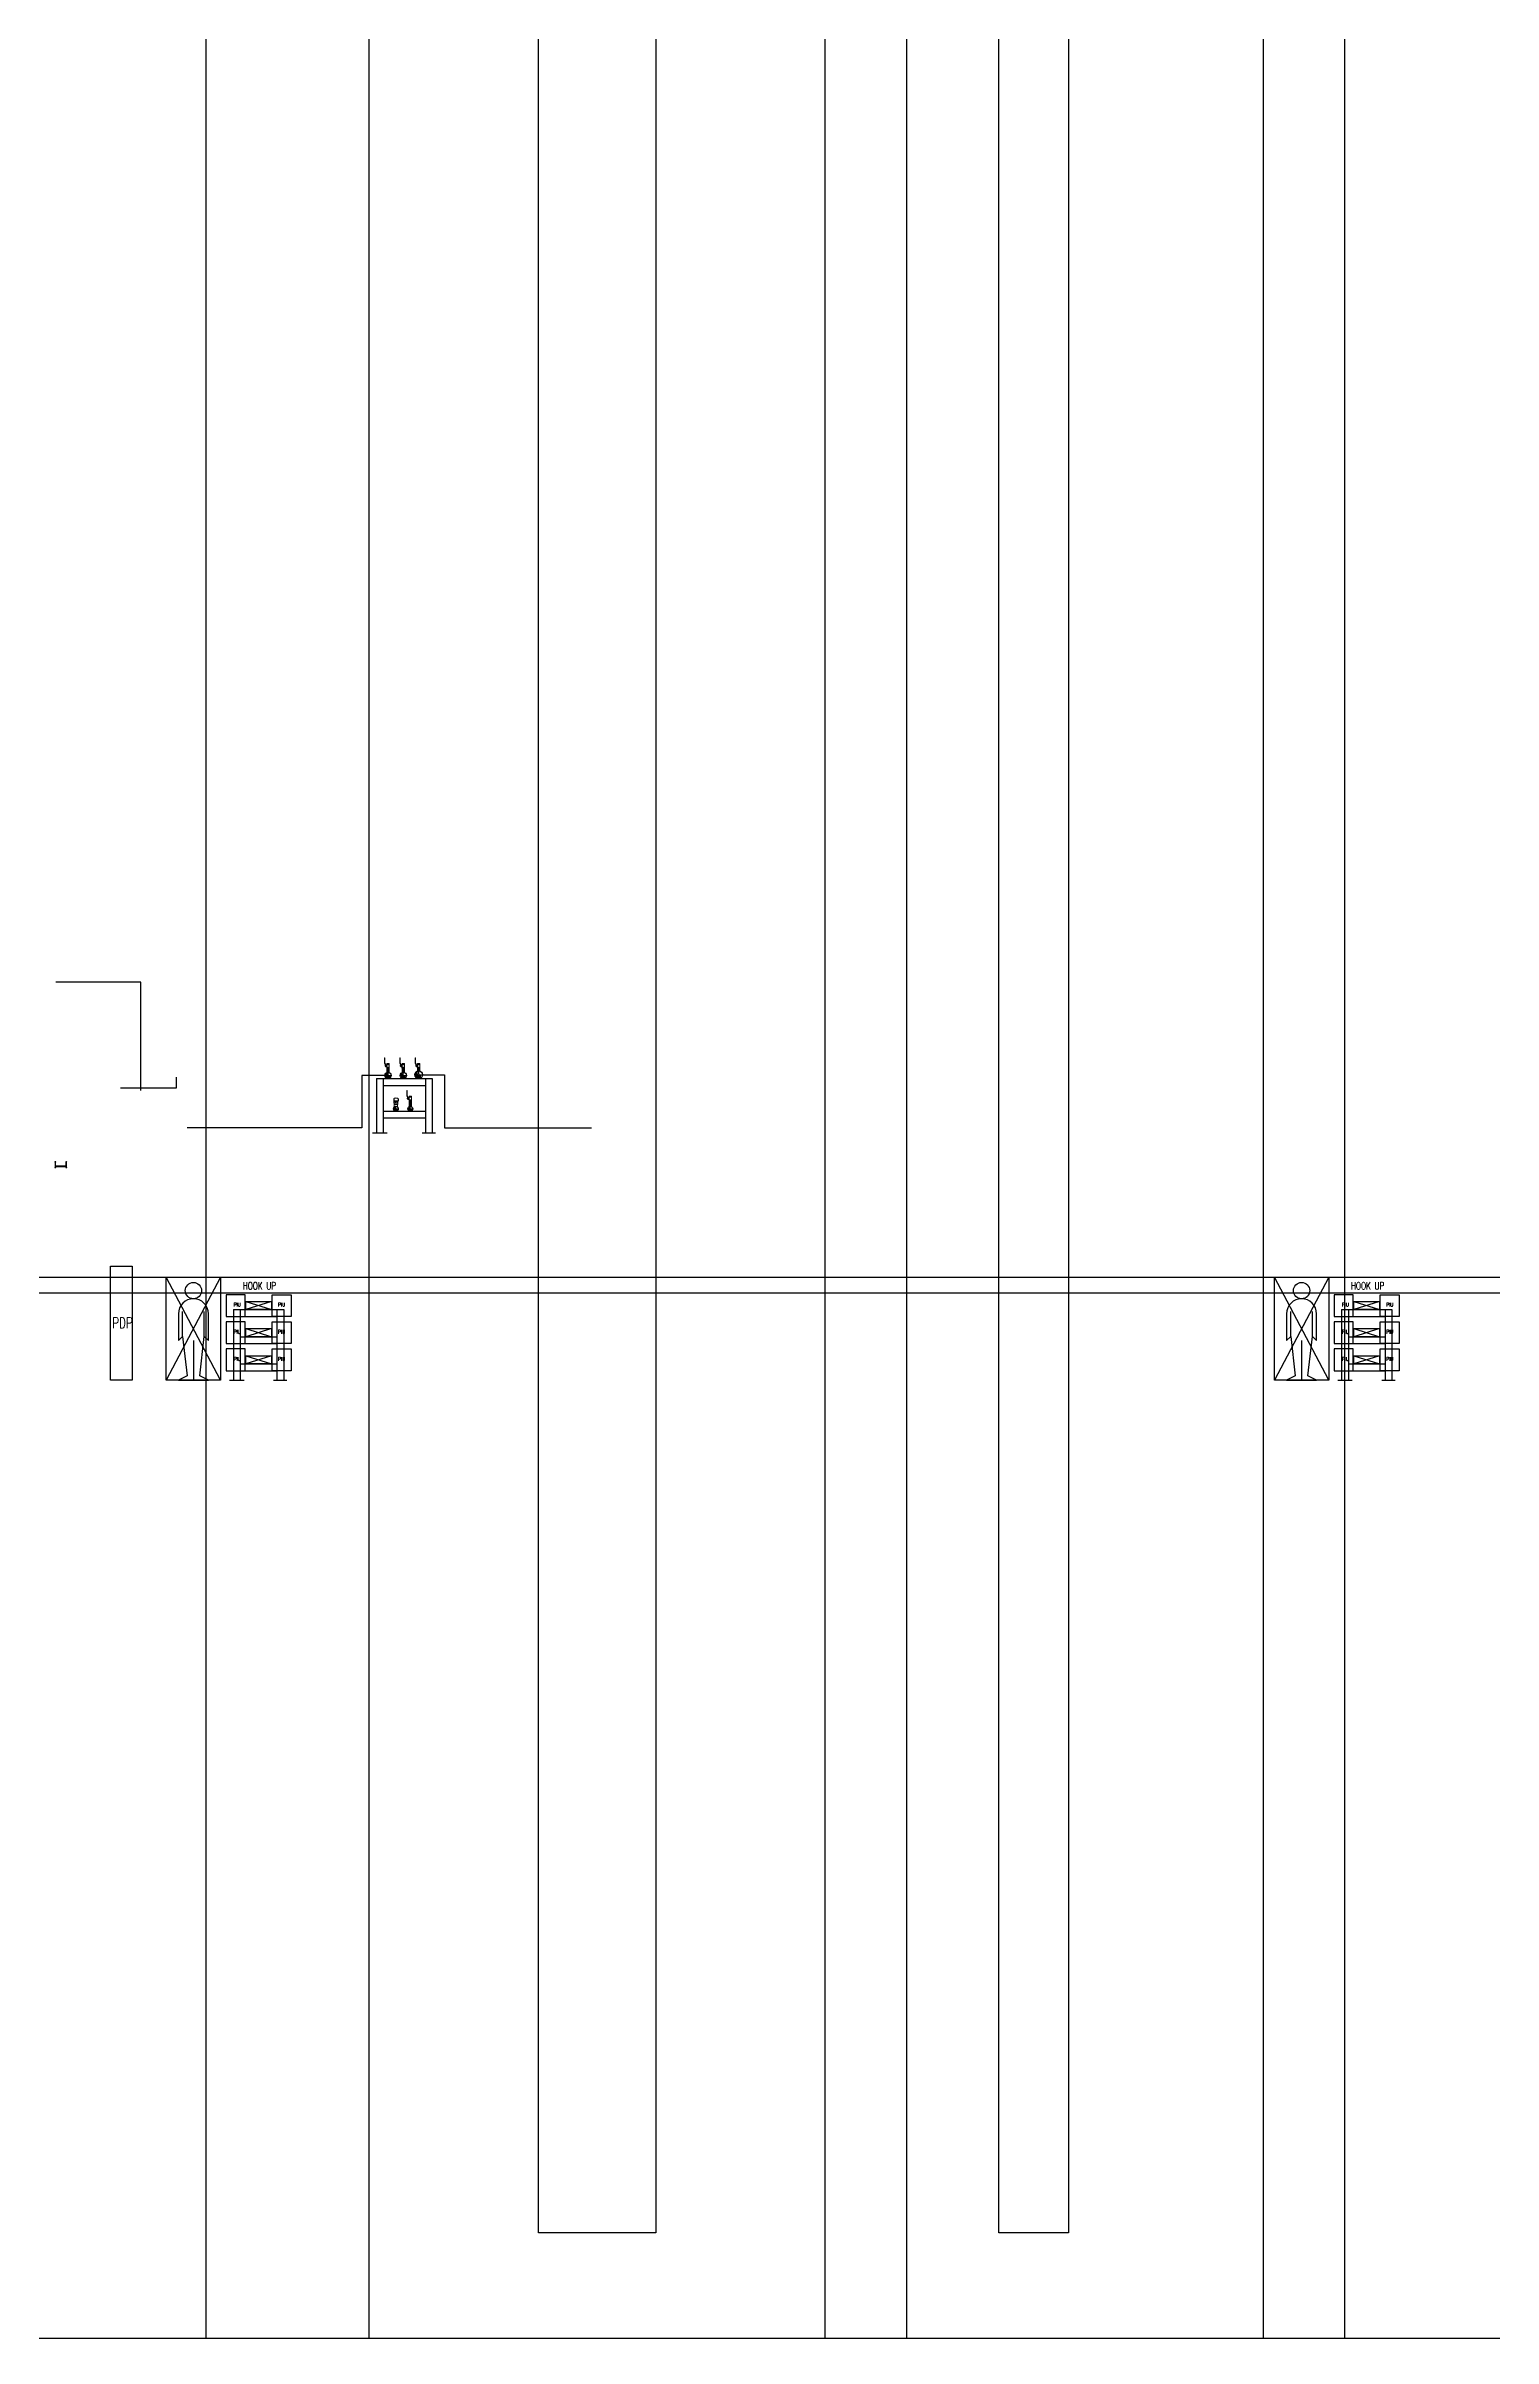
# Model space of a CAD drawing. Header units: millimetres. Extents: x -192235 to 515711, y 45168 to 947868.
# Drawn here: x 143208 to 169852, y 488080 to 530280 of the extents above; entities that cross this region are included whole.
import ezdxf

# ---------------------------------------------------------------- set-up
doc = ezdxf.new("R2010")
doc.units = ezdxf.units.MM
doc.header["$LTSCALE"] = 1000
for name, pattern in [('CENTER', [50.800000000000004, 31.75, -6.35, 6.35, -6.35]), ('CENTER2', [1.125, 0.75, -0.125, 0.125, -0.125]), ('HIDDEN', [0.375, 0.25, -0.125])]:
    doc.linetypes.add(name, pattern=pattern)
for name, color, linetype in [('0-tool', 1, 'Continuous'), ('E-BWY-EQPM-N4', 40, 'Continuous'), ('E-XTR', 4, 'Continuous'), ('U-CDA', 4, 'Continuous'), ('U-CENTER', 1, 'CENTER2'), ('U-DIM', 2, 'Continuous'), ('U-ELE', 2, 'Continuous'), ('U-TXT', 3, 'Continuous'), ('u-vavlve', 3, 'HIDDEN')]:
    doc.layers.add(name, color=color, linetype=linetype)
doc.styles.add('dim-txt', font='simplex.shx', dxfattribs={"width": 0.8})

# ---------------------------------------------------------------- blocks, each defined once
blk = doc.blocks.new('*U3')
for p, q in [((-1, 9.659999999999854), (-1, 9.5)), ((-1, 9.5), (-0.7599999999947613, 9.5)), ((-0.1199999999953434, 0.2999999999992724), (-1, 0.2999999999992724)), ((-1, 0.2999999999992724), (-1, 0)), ((-1, 0), (1, 0)), ((-0.7599999999947613, 9.5), (-0.7599999999947613, 9.659999999999854)), ((0.6600000000034925, 10), (-0.6599999999962165, 10)), ((-0.6599999999962165, 9.7599999999984), (-0.1199999999953434, 9.7599999999984)), ((-0.1199999999953434, 9.7599999999984), (-0.1199999999953434, 0.2999999999992724)), ((0.1200000000026193, 2.540000000000873), (0.1200000000026193, 9.7599999999984)), ((0.1200000000026193, 9.7599999999984), (0.6600000000034925, 9.7599999999984)), ((0.1200000000026193, 1.840000000000146), (19.88000000000466, 1.840000000000146)), ((0.1200000000026193, 0.2999999999992724), (0.1200000000026193, 1.840000000000146)), ((1, 0.2999999999992724), (0.1200000000026193, 0.2999999999992724)), ((19.38000000000466, 2.040000000000873), (0.6200000000026193, 2.040000000000873)), ((0.7600000000020373, 9.659999999999854), (0.7600000000020373, 9.5)), ((0.7600000000020373, 9.5), (1, 9.5)), ((1, 9.5), (1, 9.659999999999854)), ((1, 0), (1, 0.2999999999992724)), ((19, 9.659999999999854), (19, 9.5)), ((19, 9.5), (19.24000000000524, 9.5)), ((19.88000000000466, 0.2999999999992724), (19, 0.2999999999992724)), ((19, 0.2999999999992724), (19, 0)), ((19, 0), (21, 0)), ((19.24000000000524, 9.5), (19.24000000000524, 9.659999999999854)), ((20.66000000000349, 10), (19.34000000000378, 10)), ((19.34000000000378, 9.7599999999984), (19.88000000000466, 9.7599999999984)), ((19.88000000000466, 9.7599999999984), (19.88000000000466, 2.540000000000873)), ((19.88000000000466, 1.840000000000146), (19.88000000000466, 0.2999999999992724)), ((20.12000000000262, 0.2999999999992724), (20.12000000000262, 9.7599999999984)), ((20.12000000000262, 9.7599999999984), (20.66000000000349, 9.7599999999984)), ((21, 0.2999999999992724), (20.12000000000262, 0.2999999999992724)), ((20.76000000000204, 9.659999999999854), (20.76000000000204, 9.5)), ((20.76000000000204, 9.5), (21, 9.5)), ((21, 9.5), (21.00000000000728, 9.659999999999854)), ((21, 0), (21, 0.2999999999992724))]:
    blk.add_line(p, q)
for centre, radius, start, end in [((-0.6599999999980355, 9.659999999998035), 0.3400000000019645, 89.99999999969347, 179.9999999996935), ((-0.6599999999962165, 9.659999999999854), 0.09999999999854481, 90, 180), ((0.6200000000026182, 2.540000000000872), 0.4999999999999991, 179.9999999999999, 270.0000000000001), ((0.6600000000021493, 9.66000000000215), 0.3399999999978507, 359.9999999996132, 89.99999999977366), ((0.6600000000036323, 9.659999999999995), 0.09999999999840448, 359.9999999999196, 90.00000000008016), ((19.34000000000196, 9.659999999998035), 0.3400000000019645, 89.99999999969347, 179.9999999996935), ((19.34000000000378, 9.659999999999854), 0.09999999999854481, 90, 180), ((19.38000000000466, 2.540000000000874), 0.5, 270, 359.9999999999999), ((20.66000000000579, 9.659999999998512), 0.3400000000014884, 2.26305820157731e-10, 90.00000000038676), ((20.66000000000363, 9.659999999999995), 0.09999999999840448, 359.9999999999196, 90.00000000008039)]:
    blk.add_arc(centre, radius, start, end)
blk = doc.blocks.new('*U412')
h = blk.add_hatch()
h.set_pattern_fill('ANSI31', color=1, scale=8.889999999999999, style=0)
h.set_pattern_definition([(45, (0, 0), (-0.7857724105935509, 0.7857724105935511), [])])
h.paths.add_polyline_path([(8.881784197001252e-16, 4.444999999999999, 0.4142135623730951), (-4.444999999999999, 0, 0.4142135623730949), (-8.881784197001252e-16, -4.444999999999999, 1), (0, -1.110223024625157e-16, -1)])
blk.add_circle((0, 0), 4.444999999999999)
at = {"color": 1}
for centre, start, end in [((1.360888755552496e-16, 2.2225), 90, 270), ((1.360888755552496e-16, -2.2225), 270, 90)]:
    blk.add_arc(centre, 2.2225, start, end, dxfattribs=at)
at = {"layer": 'U-CENTER'}
for p, q in [((-0.8890000000000001, 0), (-4.889500000000001, 0)), ((-0.4445000000000001, 0), (0.4445000000000001, 0)), ((0, 0.8890000000000001), (0, 4.889500000000001)), ((0, -0.4445000000000001), (0, 0.4445000000000001)), ((0.8890000000000001, 0), (4.889500000000001, 0)), ((0, -0.8890000000000001), (0, -4.889500000000001))]:
    blk.add_line(p, q, dxfattribs=at)
blk = doc.blocks.new('*U414')
h = blk.add_hatch()
h.set_pattern_fill('ANSI31', color=1, scale=11.43, style=0)
h.set_pattern_definition([(45, (0, 0), (-1.01027881362028, 1.01027881362028), [])])
h.paths.add_polyline_path([(1.77635683940025e-15, 5.714999999999999, 0.4142135623730951), (-5.714999999999999, 0, 0.4142135623730951), (-8.881784197001252e-16, -5.714999999999999, 1), (0, -2.220446049250313e-16, -1)])
blk.add_circle((0, 0), 5.714999999999999)
at = {"color": 1}
for centre, start, end in [((1.749714114281781e-16, 2.857499999999999), 90, 270), ((1.749714114281781e-16, -2.857499999999999), 270, 90)]:
    blk.add_arc(centre, 2.857499999999999, start, end, dxfattribs=at)
at = {"layer": 'U-CENTER'}
for p, q in [((-1.143, 0), (-6.286500000000001, 0)), ((-0.5715, 0), (0.5715, 0)), ((0, 1.143), (0, 6.286500000000001)), ((0, -0.5715), (0, 0.5715)), ((1.143, 0), (6.286500000000001, 0)), ((0, -1.143), (0, -6.286500000000001))]:
    blk.add_line(p, q, dxfattribs=at)
blk = doc.blocks.new('*U26')
h = blk.add_hatch()
h.set_pattern_fill('ANSI31', color=1, scale=14.13, style=0)
h.set_pattern_definition([(45, (0, 0), (-1.248927352270739, 1.24892735227074), [])])
h.paths.add_polyline_path([(1.77635683940025e-15, 7.064999999999999, 0.4142135623730951), (-7.064999999999999, 0, 0.4142135623730949), (-1.77635683940025e-15, -7.064999999999998, 1), (0, -3.33066907387547e-16, -1)])
blk.add_circle((0, 0), 7.064999999999999)
at = {"color": 1}
for centre, start, end in [((2.163032408994012e-16, 3.532499999999999), 90, 270), ((2.163032408994012e-16, -3.532499999999999), 270, 90)]:
    blk.add_arc(centre, 3.532499999999999, start, end, dxfattribs=at)
at = {"layer": 'U-CENTER'}
for p, q in [((-1.413, 0), (-7.771500000000001, 0)), ((-0.7065, 0), (0.7065, 0)), ((0, 1.413), (0, 7.771500000000001)), ((0, -0.7065), (0, 0.7065)), ((1.413, 0), (7.771500000000001, 0)), ((0, -1.413), (0, -7.771500000000001))]:
    blk.add_line(p, q, dxfattribs=at)
blk = doc.blocks.new('*U34')
blk.add_lwpolyline([(1.67, -7.327471962526035e-17), (-1.67, 7.327471962526035e-17), (-1.669999999999976, 7.968257249690953), (1.670000000000025, 7.968257249690953)], close=True)
at = {"layer": 'U-CENTER', "linetype": 'CENTER'}
blk.add_line((0, 0), (2.432063819145924e-14, 7.968257249690956), dxfattribs=at)
blk = doc.blocks.new('*U33')
blk.add_lwpolyline([(1.67, -7.327471962526035e-17), (-1.67, 7.327471962526035e-17), (-1.66999999999999, 7.968239731417984), (1.670000000000011, 7.968239731417984)], close=True)
at = {"layer": 'U-CENTER', "linetype": 'CENTER'}
blk.add_line((0, 0), (1.065156861817617e-14, 7.968239731417987), dxfattribs=at)
blk = doc.blocks.new('*U27')
blk.add_lwpolyline([(1.67, -7.327471962526035e-17), (-1.67, 7.327471962526035e-17), (-1.669999999999977, 5.253653454168866), (1.670000000000024, 5.253653454168866)], close=True)
at = {"layer": 'U-CENTER', "linetype": 'CENTER'}
blk.add_line((0, 0), (2.345071447454199e-14, 5.25365345416887), dxfattribs=at)
blk = doc.blocks.new('*U28')
blk.add_lwpolyline([(3.015000000000001, -9.922331346718565e-16), (-3.015000000000001, 9.922331346718565e-16), (-3.014999999999993, 3.409933368441717), (3.01500000000001, 3.409933368441713)], close=True)
at = {"layer": 'U-CENTER', "linetype": 'CENTER'}
blk.add_line((0, 0), (7.846293505538578e-15, 3.409933368441719), dxfattribs=at)
blk = doc.blocks.new('*U24')
blk.add_lwpolyline([(1.67, -7.327471962526035e-17), (-1.67, 7.327471962526035e-17), (-1.670000000000011, 10.50730690833694), (1.66999999999999, 10.50730690833694)], close=True)
at = {"layer": 'U-CENTER', "linetype": 'CENTER'}
blk.add_line((0, 0), (-1.027228681436086e-14, 10.50730690833695), dxfattribs=at)
blk = doc.blocks.new('*U413')
at = {"linetype": 'Continuous', "lineweight": 0}
for p, q in [((0, 20.57399999999973), (1.631849262532342, 23.40044583299994)), ((0, 20.57399999999973), (0, 17.81760665746094)), ((0, 17.81760665746094), (0, -1.13686837721616e-13)), ((1.631849262532342, 23.40044583299994), (1.631849262532342, 23.39190906186911)), ((14.73199999999997, 23.40044583299994), (1.631849262532342, 23.40044583299994)), ((1.631849262532342, 23.39190906186911), (12.44599999999991, 23.39190906186911)), ((1.631849262532342, 12.24330425305254), (1.631849262532342, 11.14860480881634)), ((1.631849262532342, 12.24330425305254), (12.44599999999991, 12.24330425305254)), ((1.631849262532342, 11.14860480881634), (12.44599999999991, 11.14860480881634)), ((12.44599999999991, 23.39190906186911), (12.44599999999991, 12.24330425305254)), ((12.44599999999991, 11.14860480881634), (12.44599999999991, -11.14860480881669)), ((14.73199999999997, 23.40044583299994), (14.73199999999997, -23.40044583300016)), ((14.98599999999988, 21.38111801999992), (14.73199999999997, 21.38111801999992)), ((14.98599999999988, 23.40044583299994), (14.98599999999988, -23.40044583300016)), ((25.33649999999943, 23.40044583299994), (14.98599999999988, 23.40044583299994)), ((23.13940000000002, 29.85204583299981), (23.13940000000002, 40.92644583299978)), ((23.13940000000002, 29.85204583299981), (25.33650000000034, 29.85204583299981)), ((25.33649999999943, 31.20389999999986), (25.33649999999943, 22.49075038440958)), ((34.71688578783687, 31.20389999999986), (25.33649999999943, 31.20389999999986)), ((25.33649999999943, 22.49075038440958), (27.88728899016678, 21.01805167429086)), ((29.89580000000024, 45.09204583299982), (27.30500000000029, 45.09204583299982)), ((27.30500000000029, 31.20389999999986), (27.30500000000029, 40.92644583299978)), ((29.89580000000024, 40.92644583299978), (27.30500000000029, 40.92644583299978)), ((27.88728899016678, 21.01805167429086), (34.71688578783687, 21.01805167429086)), ((53.08599999999933, 34.67099999999994), (28.95600000000013, 34.67099999999994)), ((28.95600000000013, 31.20389999999986), (28.95600000000013, 34.67099999999994)), ((29.89580000000024, 45.09204583299982), (29.89580000000024, 40.92644583299978)), ((57.09919999999966, 45.09204583299982), (29.89580000000024, 45.09204583299982)), ((29.89580000000024, 40.92644583299978), (58.21536915599063, 40.92644583299978)), ((31.49599999999919, 39.75099999999986), (30.02247737193738, 38.90026131403113)), ((30.02247737193738, 35.94099999999992), (30.02247737193738, 38.90026131403113)), ((30.02247737193738, 35.94099999999992), (32.77210802895297, 35.94099999999992)), ((32.44849999999951, 51.44204583299972), (31.12232963474344, 50.67638101562818)), ((31.12232963474344, 50.67638101562795), (31.12232963474344, 45.85771065037181)), ((32.44849999999951, 45.09204583300004), (31.12232963474344, 45.85771065037181)), ((32.77210802895297, 39.75099999999986), (31.49599999999919, 39.75099999999986)), ((31.49599999999919, 34.67099999999994), (31.49599999999919, 35.94099999999992)), ((33.59699722605728, 51.44204583299972), (32.44849999999951, 51.44204583299972)), ((41.02099999999973, 39.75099999999986), (32.77210802895297, 39.75099999999986)), ((32.77210802895297, 35.94099999999992), (35.52173868596856, 35.94099999999992)), ((41.02099999999973, 51.44204583299972), (33.59699722605728, 51.44204583299972)), ((34.71688578783687, 31.20389999999986), (34.71688578783687, 21.01805167429086)), ((35.02659999999923, 40.92644583299978), (35.02659999999923, 39.75099999999986)), ((35.02659999999923, 39.16603757278619), (35.02659999999923, 39.16600729203731)), ((36.54424999999992, 55.15044583299994), (35.46474999999919, 54.07094583299988)), ((35.46474999999919, 54.07094583299988), (36.69961621555012, 54.07094583299988)), ((35.46474999999919, 54.07094583299988), (35.46474999999919, 51.44204583299972)), ((35.46474999999919, 50.99263329694679), (35.46474999999919, 50.9926183057247)), ((35.46474999999919, 45.54147336027484), (35.46474999999919, 45.5414583690532)), ((35.52173868596856, 35.94099999999992), (35.52173868596856, 38.90026131403113)), ((35.52173868596856, 35.94099999999992), (41.02099999999973, 35.94099999999992)), ((46.35499999999956, 31.20389999999986), (35.6869999999999, 31.20389999999986)), ((35.6869999999999, 31.20389999999986), (35.6869999999999, 22.49075038440958)), ((46.35499999999956, 22.49075038440958), (35.6869999999999, 22.49075038440958)), ((35.6869999999999, 22.49075038440958), (35.6869999999999, 20.22783456625746)), ((35.6869999999999, 20.22783456625746), (38.34730385856528, 20.22783456625746)), ((36.07166481737113, 50.67638101562795), (36.07166481737113, 45.85771065037181)), ((36.54424999999992, 55.15044583299971), (38.22033323787036, 55.15044583299971)), ((36.69961621555012, 51.44204583299972), (36.69961621555012, 54.07094583299966)), ((38.22033323787036, 55.15044583299971), (43.8216667621291, 55.15044583299971)), ((48.44500277394218, 51.44204583299972), (41.02099999999973, 51.44204583299972)), ((49.26989197104649, 39.75099999999986), (41.02099999999973, 39.75099999999986)), ((41.02099999999973, 35.94099999999992), (46.5202613140309, 35.94099999999992)), ((43.69469614143418, 20.22783456625746), (46.35499999999956, 20.22783456625746)), ((43.8216667621291, 55.15044583299971), (45.49774999999954, 55.15044583299971)), ((45.34238378444934, 51.44204583299972), (45.34238378444934, 54.07094583299966)), ((45.34238378444934, 54.07094583299988), (46.57725000000028, 54.07094583299988)), ((45.49774999999954, 55.15044583299994), (46.57725000000028, 54.07094583299988)), ((45.97033518262833, 50.67638101562795), (45.97033518262833, 45.85771065037181)), ((46.35499999999956, 31.20389999999986), (46.35499999999956, 22.49075038440958)), ((46.35499999999956, 22.49075038440958), (46.35499999999956, 20.22783456625746)), ((46.5202613140309, 35.94099999999992), (46.5202613140309, 38.90026131403113)), ((46.5202613140309, 35.94099999999992), (49.26989197104649, 35.94099999999992)), ((46.57725000000028, 54.07094583299988), (46.57725000000028, 51.44204583299972)), ((46.57725000000028, 50.99257487574835), (46.57725000000028, 50.99257325334759)), ((46.57725000000028, 45.54151069135094), (46.57725000000028, 45.54150675451763)), ((47.01540000000023, 40.92644583299978), (47.01540000000023, 39.75099999999986)), ((47.01540000000023, 39.1659822635462), (47.01540000000023, 39.16597157798776)), ((49.59349999999995, 51.44204583299972), (48.44500277394218, 51.44204583299972)), ((50.54600000000028, 39.75099999999986), (49.26989197104649, 39.75099999999986)), ((49.26989197104649, 35.94099999999992), (52.01952262806208, 35.94099999999992)), ((49.59349999999995, 51.44204583299972), (50.91967036525602, 50.67638101562818)), ((49.59349999999995, 45.09204583300004), (50.91967036525512, 45.85771065037136)), ((50.54600000000028, 39.75099999999986), (52.01952262806117, 38.90026131403158)), ((50.54600000000028, 34.67099999999994), (50.54600000000028, 35.94099999999992)), ((50.91967036525602, 50.67638101562795), (50.91967036525602, 45.85771065037181)), ((56.70550000000003, 31.20389999999986), (51.84286069952759, 31.20389999999986)), ((51.84286069952759, 31.20389999999986), (51.84286069952759, 22.78440934461889)), ((51.8428606995285, 22.78440934461889), (56.70550000000003, 22.78440934461889)), ((52.01952262806208, 35.94099999999992), (52.01952262806208, 38.90026131403113)), ((53.08599999999933, 31.20389999999986), (53.08599999999933, 34.67099999999994)), ((56.70550000000003, 22.78440934461889), (56.70550000000003, 31.20389999999986)), ((57.78499999999985, 23.40044583299994), (56.70550000000003, 23.40044583299994)), ((88.37899835420922, 63.15144583299991), (57.09919999999966, 45.09204583299982)), ((57.78499999999985, 23.40044583299994), (57.78499999999985, 23.11399999999992)), ((57.78499999999985, 15.64786452469355), (57.78499999999985, 23.11399999999992)), ((57.78499999999985, 23.11399999999992), (68.45299999999952, 23.11399999999992)), ((57.91764385365059, 14.22399999999982), (68.45299999999952, 14.22399999999982)), ((58.21536915599063, 40.92644583299978), (89.49516751020019, 58.98584583299987)), ((60.45199999999932, 14.22399999999982), (60.45199999999932, 0.632025018811305)), ((60.45199999999932, 0.632025018811305), (80.41015073746712, 0.632025018811305)), ((68.45299999999952, 14.22399999999982), (68.45299999999952, 23.11399999999992)), ((68.45299999999952, 20.57399999999973), (80.41015073746712, 20.57399999999973)), ((68.45299999999952, 19.94197498118831), (80.41015073746712, 19.94197498118831)), ((80.41015073746712, 20.57399999999973), (80.41015073746712, 19.94197498118831)), ((80.41015073746712, 0.632025018811305), (80.41015073746712, -0.6320250188117598)), ((82.04199999999946, 20.57399999999973), (82.04199999999946, 10.28699999999981)), ((82.04199999999946, 10.28699999999981), (82.04199999999946, -10.28700000000015)), ((177.5460000000003, 63.15144583299991), (88.37899835420922, 63.15144583299991)), ((89.49516751020019, 58.98584583299987), (177.5460000000003, 58.98584583299987)), ((177.5460000000003, 63.15144583299991), (187.0709999999999, 63.15144583299991)), ((177.5460000000003, 58.98584583299987), (177.5460000000003, 63.15144583299991)), ((177.5460000000003, 58.98584583299987), (187.0709999999999, 58.98584583299987)), ((187.0709999999999, 63.15144583299991), (187.0709999999999, 58.98584583299987)), ((0, -1.13686837721616e-13), (0, -17.81760665746117)), ((0, -17.81760665746117), (0, -20.57400000000018)), ((0, -20.57400000000018), (1.631849262532342, -23.40044583300039)), ((1.631849262532342, -11.14860480881669), (1.631849262532342, -12.243304253053)), ((1.631849262532342, -11.14860480881669), (12.44599999999991, -11.14860480881669)), ((1.631849262532342, -12.243304253053), (12.44599999999991, -12.243304253053)), ((1.631849262532342, -23.39190906186946), (1.631849262532342, -23.40044583300016)), ((1.631849262532342, -23.39190906186946), (12.44599999999991, -23.39190906186946)), ((14.73199999999997, -23.40044583300016), (1.631849262532342, -23.40044583300016)), ((12.44599999999991, -12.243304253053), (12.44599999999991, -23.39190906186946)), ((14.98599999999988, -21.38111802000014), (14.73199999999997, -21.38111802000014)), ((60.45199999999932, -23.40044583300016), (14.98599999999988, -23.40044583300016)), ((60.45199999999932, -0.6320250188117598), (60.45199999999932, -19.94197498118865)), ((60.45199999999932, -0.6320250188117598), (80.41015073746712, -0.6320250188117598)), ((60.45199999999932, -19.94197498118865), (80.41015073746712, -19.94197498118865)), ((60.45199999999932, -20.57400000000018), (60.45199999999932, -23.40044583300016)), ((60.45199999999932, -20.57400000000018), (80.41015073746712, -20.57400000000018)), ((80.41015073746712, -19.94197498118865), (80.41015073746712, -20.57400000000018)), ((82.04199999999946, -10.28700000000015), (82.04199999999946, -20.57400000000018))]:
    blk.add_line(p, q, dxfattribs=at)
blk.add_arc((27.30500000000029, 40.92644583299978), 4.165599999999992, 89.99999999999999, 180, dxfattribs=at)
blk.add_ellipse((41.02099999999973, 13.43530008730488), major_axis=(-12.065, 0), ratio=0.5773502691896253, start_param=4.488926189139222, end_param=4.935851771630158, dxfattribs=at)
for points, knots in [([(0, 17.81760665746094), (0, 18.28819730525572), (0.03788335110675689, 18.76251269669899), (0.1857744927892782, 19.70247306493286), (0.2955106732742934, 20.16950436102081), (0.7203108167668688, 21.56272219090772), (1.130757791102951, 22.48104985269845), (1.631849262532342, 23.39190906186911)], [0.01126624538890248, 0.01126624538890248, 0.01126624538890248, 0.01126624538890248, 0.01406706154245621, 0.01406706154245621, 0.01686787769600993, 0.01686787769600993, 0.02246951000311739, 0.02246951000311739, 0.02246951000311739, 0.02246951000311739]), ([(1.631849262532342, 12.24330425305254), (1.128861766767841, 13.15760996116489), (0.7182337641879712, 14.07781063876223), (0.1530146495006193, 15.93455389454959), (0, 16.87119709259616), (0, 17.81760665746094)], [7.465543114947809e-07, 7.465543114947809e-07, 7.465543114947809e-07, 7.465543114947809e-07, 0.005633495971606989, 0.005633495971606989, 0.01126624538890248, 0.01126624538890248, 0.01126624538890248, 0.01126624538890248]), ([(0, -1.13686837721616e-13), (0, 0.9406889497092834), (0.03742294442599814, 1.884178663700823), (0.1491107110095982, 3.303570893596429), (0.1955905371150948, 3.777121884661938), (0.3053642107443011, 4.717546100764025), (0.368726672187222, 5.185451078009805), (0.7248532536468701, 7.514274313663805), (1.135238289540212, 9.343175245888347), (1.631849262532342, 11.14860480881634)], [0.03317736016318142, 0.03317736016318142, 0.03317736016318142, 0.03317736016318142, 0.03599319280839906, 0.03599319280839906, 0.03740110913100787, 0.03740110913100787, 0.03880902545361668, 0.03880902545361668, 0.04444069074405195, 0.04444069074405195, 0.04444069074405195, 0.04444069074405195]), ([(30.02247737193738, 38.90026131403113), (30.46973883346618, 39.15848783924309), (30.9277532613396, 39.37502587806068), (31.84578179667187, 39.67110613893431), (32.30741166407915, 39.75099999999986), (32.77210802895297, 39.75099999999986)], [0.009849798962735199, 0.009849798962735199, 0.009849798962735199, 0.009849798962735199, 0.01263163893815815, 0.01263163893815815, 0.0154134789135811, 0.0154134789135811, 0.0154134789135811, 0.0154134789135811]), ([(31.12232963474344, 50.67638101562795), (31.52486495011999, 50.90878488831879), (31.93707793520571, 51.10366912325446), (32.76330361700457, 51.37014135804077), (33.17877049767139, 51.44204583299972), (33.59699722605728, 51.44204583299972)], [0.008864819066461763, 0.008864819066461763, 0.008864819066461763, 0.008864819066461763, 0.01136847504434242, 0.01136847504434242, 0.01387213102222307, 0.01387213102222307, 0.01387213102222307, 0.01387213102222307]), ([(31.12232963474344, 45.85771065037181), (31.52486495011999, 45.62530677768075), (31.93707793520571, 45.43042254274508), (32.76330361700457, 45.16395030795877), (33.17877049767139, 45.09204583299982), (33.59699722605728, 45.09204583299982)], [0.00886481906646176, 0.00886481906646176, 0.00886481906646176, 0.00886481906646176, 0.01136847504434241, 0.01136847504434241, 0.01387213102222307, 0.01387213102222307, 0.01387213102222307, 0.01387213102222307]), ([(32.77210802895297, 39.75099999999986), (33.2370875768147, 39.75099999999986), (33.70836419534135, 39.66888597616037), (34.6267071082857, 39.37071766591168), (35.07712763106974, 39.15695762626126), (35.52173868596856, 38.90026131403113)], [0.0154134789135811, 0.0154134789135811, 0.0154134789135811, 0.0154134789135811, 0.01819701412446555, 0.01819701412446555, 0.02098054933535001, 0.02098054933535001, 0.02098054933535001, 0.02098054933535001]), ([(33.59699722605728, 51.44204583299972), (34.01547881913302, 51.44204583299972), (34.43962777580691, 51.36814321154441), (35.26613639745665, 51.09979173232034), (35.6715148679632, 50.907407696635), (36.07166481737113, 50.67638101562795)], [0.01387213102222307, 0.01387213102222307, 0.01387213102222307, 0.01387213102222307, 0.01637731271201908, 0.01637731271201908, 0.01888249440181509, 0.01888249440181509, 0.01888249440181509, 0.01888249440181509]), ([(33.59699722605728, 45.09204583299982), (34.01547881913302, 45.09204583299982), (34.43962777580691, 45.16594845445536), (35.26613639745665, 45.4342999336792), (35.6715148679632, 45.62668396936454), (36.07166481737113, 45.85771065037181)], [0.01387213102222307, 0.01387213102222307, 0.01387213102222307, 0.01387213102222307, 0.01637731271201908, 0.01637731271201908, 0.0188824944018151, 0.0188824944018151, 0.0188824944018151, 0.0188824944018151]), ([(41.02099999999973, 39.75099999999986), (40.55429578027906, 39.75099999999986), (40.08549803489223, 39.73089171664799), (39.15811837482306, 39.65307492918089), (38.69753025334103, 39.59544124035904), (37.32394631975967, 39.37315417283537), (36.41909910834511, 39.15930695474083), (35.52173868596856, 38.90026131403113)], [0.005564589980275972, 0.005564589980275972, 0.005564589980275972, 0.005564589980275972, 0.006950476802621083, 0.006950476802621083, 0.008336363624966195, 0.008336363624966195, 0.01110813726965641, 0.01110813726965641, 0.01110813726965641, 0.01110813726965641]), ([(36.07166481737113, 50.67638101562818), (36.88131077166781, 50.91010567045885), (37.69687082343444, 51.10266010507405), (39.34504147295502, 51.36907381637286), (40.1777795255166, 51.44204583299972), (41.02099999999973, 51.44204583299972)], [2.380731232077006e-07, 2.380731232077006e-07, 2.380731232077006e-07, 2.380731232077006e-07, 0.002504196463179053, 0.002504196463179053, 0.005008154853234898, 0.005008154853234898, 0.005008154853234898, 0.005008154853234898]), ([(41.02099999999973, 45.09204583299982), (40.60096606449406, 45.09204583299982), (40.17904811988774, 45.11014329458601), (39.34440644402821, 45.18017840735445), (38.92987714469746, 45.23204872837766), (37.69365163675502, 45.43210708926756), (36.87928917100726, 45.62456958138353), (36.07166481737113, 45.85771065037159)], [0.005008154853234895, 0.005008154853234895, 0.005008154853234895, 0.005008154853234895, 0.006255453191860404, 0.006255453191860404, 0.007502751530485911, 0.007502751530485911, 0.009997348207736931, 0.009997348207736931, 0.009997348207736931, 0.009997348207736931]), ([(38.34730385856528, 20.22783456625746), (39.22708044243518, 20.11154652514699), (40.11563030381694, 20.05071039212987), (41.46174752657589, 20.05017610284574), (41.91450555421579, 20.06520377284471), (42.81672730605897, 20.1255729565172), (43.25956715700158, 20.17031962648991), (43.69469614143418, 20.22783456625746)], [0.03572345815974952, 0.03572345815974952, 0.03572345815974952, 0.03572345815974952, 0.03841252405696587, 0.03841252405696587, 0.03975705700557403, 0.03975705700557403, 0.04110158995418221, 0.04110158995418221, 0.04110158995418221, 0.04110158995418221]), ([(41.02099999999973, 51.44204583299972), (41.4410339355054, 51.44204583299972), (41.86295188011172, 51.42394837141353), (42.69759355597125, 51.35391325864509), (43.112122855302, 51.30204293762188), (44.34834836324444, 51.10198457673198), (45.1627108289922, 50.90952208461601), (45.97033518262833, 50.67638101562818)], [0.005008154853234898, 0.005008154853234898, 0.005008154853234898, 0.005008154853234898, 0.006255453191860406, 0.006255453191860406, 0.007502751530485914, 0.007502751530485914, 0.009997348207736928, 0.009997348207736928, 0.009997348207736928, 0.009997348207736928]), ([(45.97033518262833, 45.85771065037136), (45.16068922833165, 45.62398599554069), (44.34512917656502, 45.43143156092549), (42.69695852704444, 45.16501784962668), (41.86422047448286, 45.09204583299982), (41.02099999999973, 45.09204583299982)], [2.38073123206842e-07, 2.38073123206842e-07, 2.38073123206842e-07, 2.38073123206842e-07, 0.002504196463179051, 0.002504196463179051, 0.005008154853234895, 0.005008154853234895, 0.005008154853234895, 0.005008154853234895]), ([(46.5202613140309, 38.90026131403135), (45.62065456236087, 39.15995541415225), (44.71447664164407, 39.37390479380349), (42.88317590220504, 39.6699200088525), (41.95791146824922, 39.75099999999986), (41.02099999999973, 39.75099999999986)], [2.380730676602115e-07, 2.380730676602115e-07, 2.380730676602115e-07, 2.380730676602115e-07, 0.002782414026671816, 0.002782414026671816, 0.005564589980275972, 0.005564589980275972, 0.005564589980275972, 0.005564589980275972]), ([(45.97033518262833, 50.67638101562818), (46.37515815977531, 50.91010567045885), (46.78293818565908, 51.10266010507405), (47.60702351041982, 51.36907381637286), (48.02339253670107, 51.44204583299972), (48.44500277394218, 51.44204583299972)], [2.380731232073429e-07, 2.380731232073429e-07, 2.380731232073429e-07, 2.380731232073429e-07, 0.002504196463179051, 0.002504196463179051, 0.005008154853234895, 0.005008154853234895, 0.005008154853234895, 0.005008154853234895]), ([(48.44500277394218, 45.09204583299982), (48.23498580618889, 45.09204583299982), (48.02402683388573, 45.11014329458601), (47.60670599595596, 45.18017840735445), (47.39944134629059, 45.23204872837766), (46.78132859231937, 45.43210708926756), (46.37414735944549, 45.62456958138353), (45.97033518262833, 45.85771065037159)], [0.0050081548532349, 0.0050081548532349, 0.0050081548532349, 0.0050081548532349, 0.006255453191860407, 0.006255453191860407, 0.007502751530485913, 0.007502751530485913, 0.009997348207736931, 0.009997348207736931, 0.009997348207736931, 0.009997348207736931]), ([(46.35499999999956, 20.74772749443071), (46.94987410476006, 20.90066272435627), (47.5133255475339, 21.06923387445488), (48.31487778826886, 21.33433182895385), (48.57559810160456, 21.42507268651718), (49.07825884737395, 21.60743407439611), (49.31928273123413, 21.69868420411888), (50.01271251151593, 21.97012910637079), (50.43572209516333, 22.14801607394304), (51.20368366511502, 22.48521003918552), (51.54977801407767, 22.64520450733664), (51.84286069952759, 22.78440934461889)], [0.04395477230592255, 0.04395477230592255, 0.04395477230592255, 0.04395477230592255, 0.04598059171370212, 0.04598059171370212, 0.04699350141759191, 0.04699350141759191, 0.0480064111214817, 0.0480064111214817, 0.05003223052926126, 0.05003223052926126, 0.05205804993704084, 0.05205804993704084, 0.05205804993704084, 0.05205804993704084]), ([(49.26989197104649, 39.75099999999986), (49.03653986118661, 39.75099999999986), (48.80214098849319, 39.73089171664799), (48.33845115845816, 39.65307492918089), (48.10815709771668, 39.59544124035904), (47.42136513092646, 39.37315417283537), (46.96894152521963, 39.15930695474083), (46.5202613140309, 38.90026131403113)], [0.005564589980275976, 0.005564589980275976, 0.005564589980275976, 0.005564589980275976, 0.006950476802621085, 0.006950476802621085, 0.008336363624966195, 0.008336363624966195, 0.01110813726965641, 0.01110813726965641, 0.01110813726965641, 0.01110813726965641]), ([(48.44500277394218, 51.44204583299972), (48.65501974169456, 51.44204583299972), (48.86597871399772, 51.42394837141353), (49.28329955192748, 51.35391325864509), (49.49056420159286, 51.30204293762188), (50.10867695556408, 51.10198457673198), (50.51585818843796, 50.90952208461601), (50.91967036525602, 50.67638101562818)], [0.005008154853234895, 0.005008154853234895, 0.005008154853234895, 0.005008154853234895, 0.006255453191860404, 0.006255453191860404, 0.007502751530485911, 0.007502751530485911, 0.009997348207736928, 0.009997348207736928, 0.009997348207736928, 0.009997348207736928]), ([(50.91967036525602, 45.85771065037136), (50.51484738810723, 45.62398599554069), (50.10706736222528, 45.43143156092549), (49.28298203746454, 45.16501784962668), (48.86661301118329, 45.09204583299982), (48.44500277394218, 45.09204583299982)], [2.380731232077204e-07, 2.380731232077204e-07, 2.380731232077204e-07, 2.380731232077204e-07, 0.002504196463179054, 0.002504196463179054, 0.0050081548532349, 0.0050081548532349, 0.0050081548532349, 0.0050081548532349]), ([(52.01952262806208, 38.90026131403135), (51.56971925222751, 39.15995541415225), (51.1166302918682, 39.37390479380349), (50.20097992214869, 39.6699200088525), (49.73834770517169, 39.75099999999986), (49.26989197104649, 39.75099999999986)], [2.38073067660255e-07, 2.38073067660255e-07, 2.38073067660255e-07, 2.38073067660255e-07, 0.002782414026671818, 0.002782414026671818, 0.005564589980275976, 0.005564589980275976, 0.005564589980275976, 0.005564589980275976]), ([(82.04199999999946, 20.57399999999973), (82.04199999999946, 20.57399999999973), (82.00457705557346, 20.57399999999973), (81.89288928898986, 20.57399999999973), (81.84640946288437, 20.57399999999973), (81.73663578925516, 20.57399999999973), (81.67327332781224, 20.57399999999973), (81.31714674635259, 20.57399999999973), (80.90676171045925, 20.57399999999973), (80.41015073746712, 20.57399999999973)], [0.03317736016318142, 0.03317736016318142, 0.03317736016318142, 0.03317736016318142, 0.03599319280839906, 0.03599319280839906, 0.03740110913100787, 0.03740110913100787, 0.03880902545361668, 0.03880902545361668, 0.04444069074405195, 0.04444069074405195, 0.04444069074405195, 0.04444069074405195]), ([(82.04199999999946, 10.28699999999981), (82.04199999999946, 11.10208691154719), (82.0041166488927, 11.9236252683387), (81.85622550721018, 13.55168438322119), (81.74648932672517, 14.36060631677049), (81.32168918323259, 16.7737303841451), (80.91124220889651, 18.36432055236276), (80.41015073746712, 19.94197498118831)], [0.01126624538890251, 0.01126624538890251, 0.01126624538890251, 0.01126624538890251, 0.01406706154245624, 0.01406706154245624, 0.01686787769600996, 0.01686787769600996, 0.02246951000311741, 0.02246951000311741, 0.02246951000311741, 0.02246951000311741]), ([(80.41015073746712, 0.632025018811305), (80.91313823323162, 2.215648958912084), (81.32376623581149, 3.809483285670012), (81.88898535049884, 7.025456941304583), (82.04199999999946, 8.647770548884978), (82.04199999999946, 10.28699999999981)], [7.465543115319476e-07, 7.465543115319476e-07, 7.465543115319476e-07, 7.465543115319476e-07, 0.005633495971607023, 0.005633495971607023, 0.01126624538890251, 0.01126624538890251, 0.01126624538890251, 0.01126624538890251]), ([(1.631849262532342, -11.14860480881669), (1.381660033348453, -10.23904167940384), (1.15236296031253, -9.319197829655991), (0.748696781529361, -7.468320215784047), (0.5750580832554988, -6.540771317170197), (0.1512600353362359, -3.750856225934172), (0, -1.881088326383974), (0, -1.13686837721616e-13)], [0.02191576318236157, 0.02191576318236157, 0.02191576318236157, 0.02191576318236157, 0.02473116242756654, 0.02473116242756654, 0.0275465616727715, 0.0275465616727715, 0.03317736016318142, 0.03317736016318142, 0.03317736016318142, 0.03317736016318142]), ([(0, -17.81760665746117), (0, -17.34701600966639), (0.03788335110675689, -16.87270061822312), (0.1857744927892782, -15.93274024998925), (0.2955106732742934, -15.46570895390118), (0.7203108167668688, -14.07249112401439), (1.130757791102951, -13.15416346222366), (1.631849262532342, -12.243304253053)], [0.01126624538890249, 0.01126624538890249, 0.01126624538890249, 0.01126624538890249, 0.01406706154245621, 0.01406706154245621, 0.01686787769600994, 0.01686787769600994, 0.02246951000311739, 0.02246951000311739, 0.02246951000311739, 0.02246951000311739]), ([(1.631849262532342, -23.39190906186946), (1.128861766767841, -22.47760335375722), (0.7182337641879712, -21.55740267615977), (0.1530146495006193, -19.70065942037252), (0, -18.76401622232595), (0, -17.81760665746117)], [7.465543115118428e-07, 7.465543115118428e-07, 7.465543115118428e-07, 7.465543115118428e-07, 0.005633495971607001, 0.005633495971607001, 0.01126624538890249, 0.01126624538890249, 0.01126624538890249, 0.01126624538890249]), ([(82.04199999999946, -10.28700000000015), (82.04199999999946, -9.47191308845288), (82.0041166488927, -8.650374731661145), (81.85622550721018, -7.022315616778769), (81.74648932672517, -6.213393683229583), (81.32168918323259, -3.800269615854972), (80.91124220889651, -2.209679447637313), (80.41015073746712, -0.6320250188117598)], [0.01126624538890252, 0.01126624538890252, 0.01126624538890252, 0.01126624538890252, 0.01406706154245624, 0.01406706154245624, 0.01686787769600996, 0.01686787769600996, 0.02246951000311741, 0.02246951000311741, 0.02246951000311741, 0.02246951000311741]), ([(80.41015073746712, -19.94197498118865), (80.91313823323162, -18.35835104108799), (81.32376623581149, -16.76451671432994), (81.88898535049884, -13.54854305869537), (82.04199999999946, -11.92622945111509), (82.04199999999946, -10.28700000000015)], [7.465543115357885e-07, 7.465543115357885e-07, 7.465543115357885e-07, 7.465543115357885e-07, 0.005633495971607026, 0.005633495971607026, 0.01126624538890252, 0.01126624538890252, 0.01126624538890252, 0.01126624538890252]), ([(82.04199999999946, -20.57400000000018), (82.04199999999946, -20.57400000000018), (82.00457705557346, -20.57400000000018), (81.89288928898986, -20.57400000000018), (81.84640946288437, -20.57400000000018), (81.73663578925516, -20.57400000000018), (81.67327332781224, -20.57400000000018), (81.31714674635259, -20.57400000000018), (80.90676171045925, -20.57400000000018), (80.41015073746712, -20.57400000000018)], [0.03317736016318142, 0.03317736016318142, 0.03317736016318142, 0.03317736016318142, 0.03599319280839906, 0.03599319280839906, 0.03740110913100787, 0.03740110913100787, 0.03880902545361668, 0.03880902545361668, 0.04444069074405195, 0.04444069074405195, 0.04444069074405195, 0.04444069074405195])]:
    blk.add_open_spline(points, degree=3, knots=knots, dxfattribs=at)
for points in [[(34.71688578783687, 21.01805167429086), (34.87475138753598, 20.97070176831005), (35.19428352926752, 20.87809795221585), (35.52146807650024, 20.79028383127218), (35.6869999999999, 20.74772749443071)], [(36.69961621555012, 54.07094583299988), (37.19076582551133, 54.45293835677455), (37.69462024046243, 54.82155837708694), (38.22033323787036, 55.15044583299971)], [(43.82166676213001, 55.15044583299971), (44.34748593379118, 54.82149195418936), (44.85221090680898, 54.45217870139288), (45.34238378444934, 54.07094583299988)], [(57.91764385365059, 14.22399999999982), (57.83275888360913, 14.71189883416821), (57.78499999999985, 15.18647868799906), (57.78499999999985, 15.64786452469355)]]:
    blk.add_open_spline(points, degree=3, dxfattribs=at)
blk = doc.blocks.new('*U30')
for p, q in [((-3.889375000000008, -4.183449358171945), (-3.889375000000008, 0)), ((-3.889375000000008, 0), (3.889375000000008, 0)), ((3.88937499999998, -4.183449358171952), (3.889375000000008, 0))]:
    blk.add_line(p, q)
at = {"extrusion": (0, 0, -1)}
blk.add_ellipse((-2.131628207280301e-14, -4.183449358171945), major_axis=(-3.889374999999999, 0), ratio=0.5162270652297741, start_param=3.141592653589793, end_param=6.283185307179586, dxfattribs=at)
blk = doc.blocks.new('*U32')
at = {"linetype": 'Continuous', "lineweight": 0}
for p, q in [((-3.3149999999996, -8), (0, -8)), ((-3.3149999999996, -8), (-3.3149999999996, -10.5)), ((0, -10.5), (-3.3149999999996, -10.5)), ((-3.015000000000327, -3.663986899539395), (-3.015000000000327, -8)), ((0, -8), (3.315000000000509, -8)), ((3.315000000000509, -10.5), (0, -10.5)), ((3.015000000000327, -8), (3.015000000000327, -3.663986899539395)), ((3.315000000000509, -8), (3.315000000000509, -10.5))]:
    blk.add_line(p, q, dxfattribs=at)
blk.add_circle((0, 0), 4.744999999999709, dxfattribs=at)
blk = doc.blocks.new('A$C14259ef0')
at = {"layer": 'U-DIM', "color": 1}
for p, q in [((128962.385820672, 8999.999999998478), (128962.385820672, 7999.999999998535)), ((128962.385820672, 8999.999999998478), (129987.385820672, 8999.999999998478)), ((129087.385820672, 8999.999999998478), (129087.385820672, 7999.999999998535)), ((129087.385820672, 8874.999999998478), (129862.385820672, 8874.999999998478)), ((129862.385820672, 8999.999999998478), (129862.385820672, 7999.999999998535)), ((129987.385820672, 8999.999999998478), (129987.385820672, 7999.999999998535)), ((129087.385820672, 8399.999999998478), (129862.385820672, 8399.999999998478)), ((129087.385820672, 8274.999999998478), (129862.385820672, 8274.999999998478)), ((128890.1277887067, 7999.999999998535), (129156.3025549588, 7999.999999998535)), ((129801.0495669927, 7999.999999998562), (130045.7679875628, 7999.999999998506))]:
    blk.add_line(p, q, dxfattribs=at)
at = {"layer": 'U-CDA', "xscale": 10, "yscale": 10, "zscale": 10}
for name, p in [('*U414', (129174.865070713, 9057.149999998475)), ('*U34', (129174.865070713, 9114.299999998477)), ('*U414', (129454.865070713, 9057.149999998475)), ('*U33', (129454.865070713, 9114.299999998477)), ('*U26', (129739.865070713, 9070.649999998479)), ('*U27', (129739.865070713, 9141.436534540155)), ('*U412', (129319.865070713, 8444.449999998478)), ('*U28', (129319.865070713, 8549.449999998478)), ('*U412', (129584.865070713, 8444.449999998476)), ('*U24', (129584.865070713, 8488.899999998474))]:
    blk.add_blockref(name, p, dxfattribs=at)
for name, p, rotation in [('*U32', (129319.865070713, 8444.449999998478), 180), ('*U30', (129319.865070713, 8583.549333682899), 179.9999999999999)]:
    blk.add_blockref(name, p, dxfattribs=dict(at, rotation=rotation))
at = {"layer": 'u-vavlve', "color": 7, "rotation": 90}
for p in [(129174.3998179051, 9193.969992903641), (129454.3998179051, 9193.969992903641), (129739.3998179051, 9193.969992903641), (129584.3998179051, 8593.969992903647)]:
    blk.add_blockref('*U413', p, dxfattribs=at)
blk = doc.blocks.new('A$Cb28d9bb4')
for p, q in [((75, 805.0000000000011), (75, 1262.725809)), ((475, 805.0000000000011), (475, 1262.725809)), ((275, 730.0000000000011), (275, 0)), ((275, 730.0000000000011), (275, 0))]:
    blk.add_line(p, q)
blk.add_lwpolyline([(75, 805.0000000000011), (160.0000000000023, 80.00000000000114), (0, 0), (550, 0), (390.0000000000036, 80.00000000000114), (475, 805.0000000000011), (550, 730.0000000000011), (550, 1225, 1), (0, 1225), (0, 730.0000000000011)], format="xyb", close=True)
blk.add_circle((275, 1650), 150)
blk = doc.blocks.new('A$Ce3cf2b89')
at = {"layer": 'E-BWY-EQPM-N4'}
for p, q in [((360, 275), (835, 125)), ((835, 275), (360, 125))]:
    blk.add_line(p, q, dxfattribs=at)
blk.add_lwpolyline([(360, 125), (360, 275), (835, 275), (835, 125)], close=True, dxfattribs=at)
at = {"layer": 'E-XTR'}
for points in [[(350, 400), (0, 400), (0, 0), (350, 0)], [(845, 400), (1195, 400), (1195, 0), (845, 0)]]:
    blk.add_lwpolyline(points, close=True, dxfattribs=at)
at = {"layer": 'U-TXT', "style": 'dim-txt', "width": 0.7}
for p in [(138.5396173665067, 181.7876419520253), (956.1270493001648, 181.7876419520253)]:
    blk.add_text('PIU', height=70, dxfattribs=at).set_placement(p)
blk = doc.blocks.new('A$C62b5ef0d')
at = {"layer": 'U-DIM', "color": 1}
for p, q in [((127077.4788889265, 9114.373133500456), (127077.4788889265, 7814.373133500513)), ((127077.4788889265, 9114.373133500456), (128002.4788889266, 9114.373133500456)), ((127202.4788889265, 9114.373133500456), (127202.4788889265, 7814.373133500513)), ((127202.4788889265, 8989.373133500456), (127877.4788889265, 8989.373133500456)), ((127877.4788889265, 9114.373133500456), (127877.4788889265, 7814.373133500513)), ((128002.4788889265, 9114.373133500456), (128002.4788889265, 7814.373133500513)), ((127202.4788889265, 8614.373133500454), (127877.4788889265, 8614.373133500456)), ((127202.4788889265, 8489.373133500456), (127877.4788889265, 8489.373133500456)), ((127202.4788889265, 8114.373133500456), (127877.4788889265, 8114.373133500456)), ((127005.2208569613, 7814.373133500513), (127271.3956232134, 7814.373133500513)), ((127202.4788889265, 7989.373133500456), (127877.4788889265, 7989.373133500456)), ((127816.1426352473, 7814.37313350054), (128060.8610558174, 7814.373133500484))]:
    blk.add_line(p, q, dxfattribs=at)

msp = doc.modelspace()

# ---------------------------------------------------------------- linework, layer by layer
for p, q in [((146160.9999999983, 488079.7429013376), (146160.9999999983, 756939.1094618028)), ((149160.9999999985, 488079.7429013376), (149160.9999999985, 756939.1094618028)), ((157556.9999999974, 488079.7429013376), (157556.9999999974, 756939.1094618028)), ((159056.9998398121, 488079.7429013376), (159056.9998398121, 756939.1094618028)), ((165622.2526615803, 488079.7429013376), (165622.2526615803, 756939.1094618028)), ((167121.8112276773, 488079.7429013376), (167121.8112276773, 756939.1094618028)), ((144958.3787978411, 513045.8381991388), (143393.769559026, 513045.8381991388)), ((144958.3787978411, 511045.8381991388), (144958.3787978411, 513045.8381991388)), ((144582.3318210739, 511095.8381991393), (145615.3624568213, 511095.8381991393)), ((145615.3624568213, 511095.8381991393), (145615.3624568213, 511295.8381991393)), ((95411.60768314125, 488079.7429013376), (196561.4175411747, 488079.7429013376))]:
    msp.add_line(p, q)
for points in [[(149444.6748342974, 511325.5489405632), (149023.4687234318, 511325.5489405632), (149023.4687234318, 510361.5337962738), (145808.1602538176, 510361.5337962738)], [(150150.2548342974, 511339.0489405632), (150544.3924814505, 511339.0489405632), (150544.3924814505, 510359.8981472699), (153253.4410351055, 510359.8981472699)]]:
    msp.add_lwpolyline(points)
at = {"color": 1}
msp.add_lwpolyline([(128024.8858206736, 507614.8064479536), (213024.8858209441, 507614.806447905), (213024.8858209441, 507314.806447905), (128024.8858206736, 507314.8064479536)], close=True, dxfattribs=at)
at = {"layer": '0-tool'}
for points in [[(154438.999999998, 490020.7489857318), (152278.9999999979, 490020.7489857318), (152278.9999999979, 570958.7161095766), (154438.999999998, 570958.7161095766)], [(162034.6288284419, 490020.7489857318), (160754.4998398122, 490020.7489857318), (160754.4998398122, 570958.7161095766), (162034.6288284419, 570958.7161095766)]]:
    msp.add_lwpolyline(points, close=True, dxfattribs=at)
at = {"layer": 'E-XTR'}
msp.add_lwpolyline([(144397.255507417, 507814.8064479592), (144797.255507417, 507814.8064479592), (144797.255507417, 505714.8064479592), (144397.255507417, 505714.8064479592)], close=True, dxfattribs=at)
at = {"layer": 'U-DIM'}
for p, q in [((146424.8858206721, 507614.8064479563), (145424.8858206721, 505714.8064479562)), ((146424.8858206721, 505714.8064479562), (145424.8858206721, 507614.8064479563)), ((166824.8858209442, 507614.8064479563), (165824.8858209442, 505714.8064479562)), ((166824.8858209442, 505714.8064479562), (165824.8858209442, 507614.8064479563))]:
    msp.add_line(p, q, dxfattribs=at)
for points in [[(145424.8858206721, 507614.8064479563), (146424.8858206721, 507614.8064479563), (146424.8858206721, 505714.8064479562), (145424.8858206721, 505714.8064479562)], [(165824.8858209442, 507614.8064479563), (166824.8858209442, 507614.8064479563), (166824.8858209442, 505714.8064479562), (165824.8858209442, 505714.8064479562)]]:
    msp.add_lwpolyline(points, close=True, dxfattribs=at)

# ---------------------------------------------------------------- block references
for name, p in [('A$C14259ef0', (20332.67476358445, 502268.3989405647)), ('A$Cb28d9bb4', (145649.8858206721, 505714.8064479562)), ('A$Ce3cf2b89', (146527.3858206715, 506889.8064479547)), ('A$Cb28d9bb4', (166049.8858209442, 505714.8064479562)), ('A$Ce3cf2b89', (166927.3858209435, 506889.8064479547)), ('A$C62b5ef0d', (19584.90693174489, 497900.4333144543)), ('A$C62b5ef0d', (39984.90693201695, 497900.4333144543)), ('A$Ce3cf2b89', (146527.3858206715, 506389.8064479547)), ('A$Ce3cf2b89', (166927.3858209435, 506389.8064479547)), ('A$Ce3cf2b89', (146527.3858206715, 505889.8064479547)), ('A$Ce3cf2b89', (166927.3858209435, 505889.8064479547))]:
    msp.add_blockref(name, p)
at = {"layer": 'U-ELE', "xscale": 10, "yscale": 10, "zscale": 10}
msp.add_blockref('*U3', (143383.0601996731, 509632.7861961469), dxfattribs=at)

# ---------------------------------------------------------------- texts
at = {"layer": 'U-TXT', "style": 'dim-txt', "width": 0.7}
for s, height, p in [('HOOK UP', 140, (146834.0981621527, 507382.965224947)), ('HOOK UP', 140, (167234.0981624247, 507382.965224947)), ('PDP', 200, (144430.1405806198, 506671.8584664704))]:
    msp.add_text(s, height=height, dxfattribs=at).set_placement(p)

doc.saveas('drawing.dxf')
